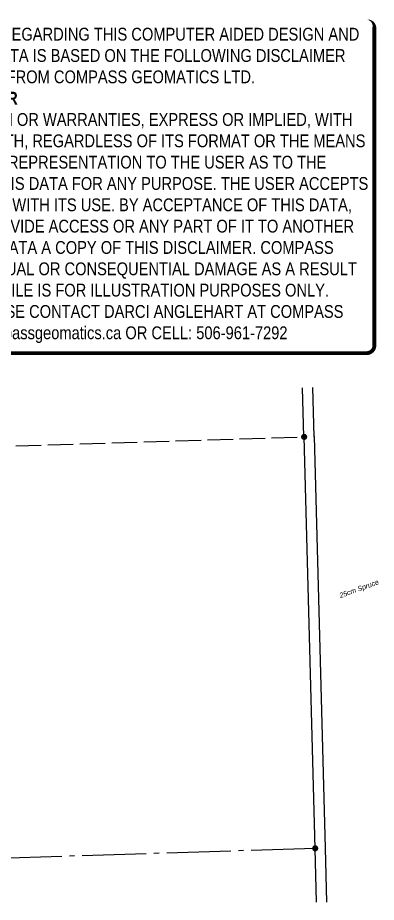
# Model space of a CAD drawing. Extents: x 629064 to 631859, y 5876700 to 5878473.
# Drawn here: x 630183 to 630883, y 5876745 to 5878473 of the extents above; entities that cross this region are included whole.
import ezdxf
from ezdxf.enums import TextEntityAlignment as Align

# ---------------------------------------------------------------- set-up
doc = ezdxf.new("R2010")
doc.units = 0
doc.header["$LTSCALE"] = 5
doc.linetypes.add('foc-QUARTERLINE', pattern=[33, 25, -3, 2, -3])
doc.linetypes.add('foc-UNSURVEYED', pattern=[12.5, 10, -2.5])
for name, color, linetype in [('C-WS-S', 8, 'Continuous'), ('L-MON', 1, 'Continuous'), ('L-SEC', 7, 'Continuous'), ('L-SECQ', 8, 'foc-QUARTERLINE'), ('L-USEC', 7, 'foc-UNSURVEYED'), ('T-BUSH-T', 110, 'Continuous')]:
    doc.layers.add(name, color=color, linetype=linetype)
doc.layers.add('DISCLAIMER', color=7, linetype='Continuous', plot=False)
doc.styles.add('80', font='ARIALN.TTF', dxfattribs={"height": 10})
doc.styles.add('80LS', font='ARIALNI.TTF', dxfattribs={"height": 10})

# ---------------------------------------------------------------- blocks, each defined once
blk = doc.blocks.new('fdia')
at = {"color": 255, "const_width": 1}
blk.add_lwpolyline([(-0.5, 0, 1), (0.5, 0, 1)], format="xyb", close=True, dxfattribs=at)
blk = doc.blocks.new('Fdiaa')
blk.add_blockref('fdia', (0, 0))
blk = doc.blocks.new('fdib')
at = {"color": 1, "const_width": 1.6}
blk.add_lwpolyline([(-0.4, 0, 1), (0.4, 0, 1)], format="xyb", close=True, dxfattribs=at)
at = {"color": 1}
blk.add_circle((0, 0), 0.8, dxfattribs=at)
blk = doc.blocks.new('Fdibb')
blk.add_blockref('fdib', (0, 0))
blk = doc.blocks.new('fdicc')
for name in ['Fdibb', 'Fdiaa']:
    blk.add_blockref(name, (0, 0))
blk = doc.blocks.new('FDI')
blk.add_blockref('fdicc', (0, 0))
blk = doc.blocks.new('Disclaimer_Legal')
at = {"layer": 'DISCLAIMER', "color": 254, "flags": 128}
blk.add_lwpolyline([(-3612.9, -1104.6, 37.5, 37.5, 0), (4096.1, -1104.6, 37.5, 37.5, 0.414214), (4171.1, -1029.6, 37.5, 37.5, 0), (4171.1, 2078.7, 37.5, 0, 0.414214), (4096.1, 2153.7, 0, 0, 0), (-3612.9, 2153.7, 0, 0, 0.414214), (-3687.9, 2078.7, 0, 0, 0), (-3687.9, -1029.6, 0, 37.5, 0.414214)], format="xyseb", close=True, dxfattribs=at)
at = {"layer": 'DISCLAIMER', "color": 254, "insert": (241.6, 533.9), "char_height": 125, "width": 7717.568, "attachment_point": 5, "style": '80'}
blk.add_mtext('NOTICE TO THE CORPORATION, PERSON &/OR PERSONS REGARDING THIS COMPUTER AIDED DESIGN AND DRAFTING (CADD) FILES. ACCEPTANCE OF THE CADD DATA IS BASED ON THE FOLLOWING DISCLAIMER WHICH COVERS ALL CADD DATA RECIEVED FROM COMPASS GEOMATICS LTD.\\P{\\fArial Narrow|b1|i0|c0|p34;DISCLAIMER}\\PCOMPASS GEOMATICS LTD. MAKES NO REPRESENTATION OR WARRANTIES, EXPRESS OR IMPLIED, WITH RESPECT TO THE REUSE OF THE DATA PROVIDED HEREWITH, REGARDLESS OF ITS FORMAT OR THE MEANS OF ITS TRANSMISSION. THERE IS NO GUARANTEE OR REPRESENTATION TO THE USER AS TO THE ACCURACY, CURRENCY, SUITABILITY OR RELIABILITY OF THIS DATA FOR ANY PURPOSE. THE USER ACCEPTS THE DATA "AS IS", AND ASSUMES ALL RISKS ASSOCIATED WITH ITS USE. BY ACCEPTANCE OF THIS DATA, THE USER AGREES NOT TO TRANSMIT THIS DATA OR PROVIDE ACCESS OR ANY PART OF IT TO ANOTHER PARTY UNLESS THE USER SHALL INCLUDE WITH THE DATA A COPY OF THIS DISCLAIMER. COMPASS GEOMATICS LTD. ASSUMES NO RESPONSIBILITY FOR ACTUAL OR CONSEQUENTIAL DAMAGE AS A RESULT OF ANY USER\'S RELIANCE ON THIS DATA. THIS CADD FILE IS FOR ILLUSTRATION PURPOSES ONLY.\\PIF YOU REQUIRE MORE ACCURATE INFORMATION, PLEASE CONTACT DARCI ANGLEHART AT COMPASS GEOMATICS LTD. VIA EMAIL: darci.anglehart@compassgeomatics.ca OR CELL: 506-961-7292', dxfattribs=at)

msp = doc.modelspace()

# ---------------------------------------------------------------- linework, layer by layer
for p, q in [((630763.742, 5876850.841), (630742.17, 5877654.517)), ((630783.845, 5876851.381), (630762.273, 5877655.057))]:
    msp.add_line(p, q)
at = {"layer": 'L-SEC', "flags": 128}
for points in [[(630741.691, 5877654.351), (630739.106, 5877750.658)], [(630761.797, 5877654.891), (630759.21, 5877751.255)], [(630766.087, 5876745.459), (630763.742, 5876850.841)], [(630786.192, 5876746.041), (630783.845, 5876851.381)]]:
    msp.add_lwpolyline(points, dxfattribs=at)
at = {"layer": 'L-SECQ', "flags": 128}
msp.add_lwpolyline([(630763.742, 5876850.841), (630074.995, 5876829.078)], dxfattribs=at)
at = {"layer": 'L-USEC'}
msp.add_line((630053.94, 5877632.946), (630742.17, 5877654.517), dxfattribs=at)

# ---------------------------------------------------------------- block references
at = {"layer": 'C-WS-S', "xscale": 0.199934852, "yscale": 0.199934852, "zscale": 0.199934852}
msp.add_blockref('Disclaimer_Legal', (630045.38, 5878039.016), dxfattribs=at)
at = {"layer": 'L-MON'}
for p, xscale, yscale, zscale in [((630742.17, 5877654.517), 5.000000000000001, 5.000000000000001, 5.000000000000001), ((630742.17, 5877654.517), 5.00000000000001, 5.00000000000001, 5.00000000000001), ((630763.742, 5876850.841), 4.998345000000008, 4.998345000000008, 4.998345000000008), ((630763.742, 5876850.841), 4.998345000000008, 4.998345000000008, 4.998345000000008)]:
    msp.add_blockref('FDI', p, dxfattribs=dict(at, xscale=xscale, yscale=yscale, zscale=zscale))

# ---------------------------------------------------------------- texts
at = {"layer": 'T-BUSH-T', "style": '80LS'}
msp.add_text('25cm Spruce', height=10, rotation=20, dxfattribs=at).set_placement((630849.372, 5877358.046), align=Align.MIDDLE_CENTER)

doc.saveas('drawing.dxf')
